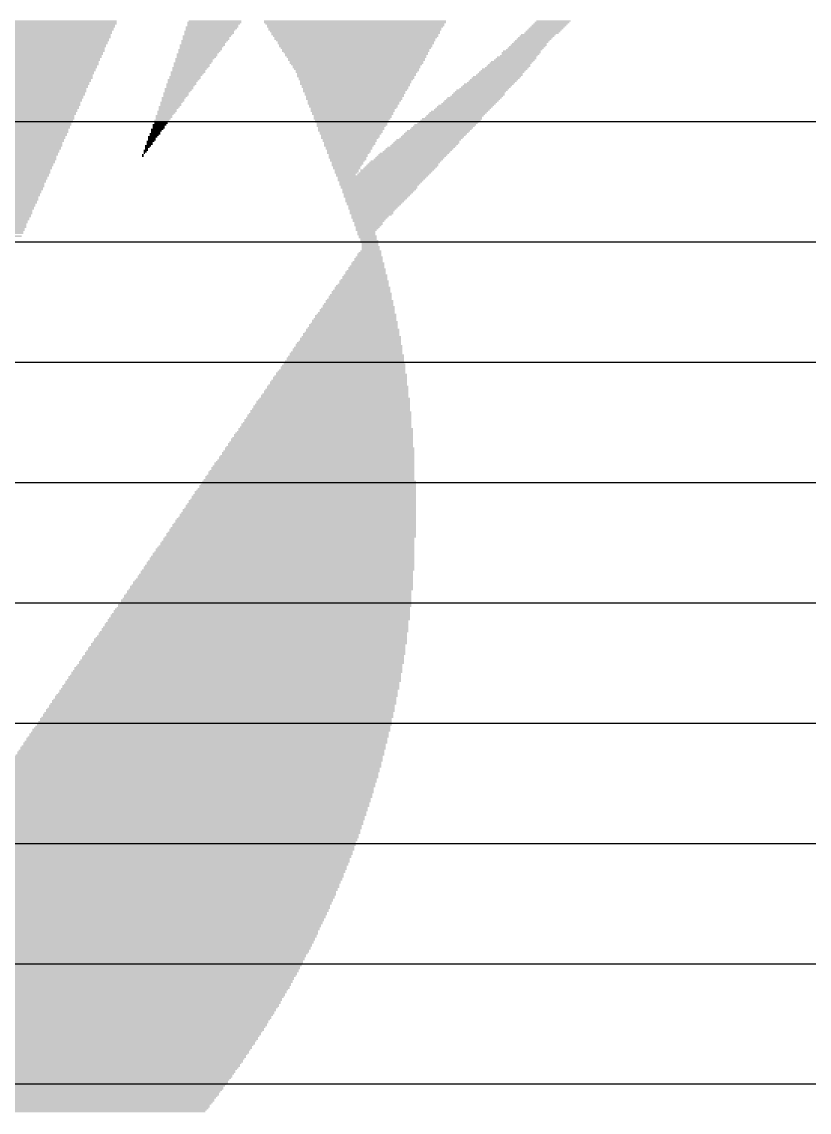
# Model space of a CAD drawing. Extents: x -0.28 to 5.55, y -0.74 to 2.72.
# Drawn here: x 3.5773 to 3.682, y 1.7723 to 1.9173 of the extents above; entities that cross this region are included whole.
import ezdxf

# ---------------------------------------------------------------- set-up
doc = ezdxf.new("R2010")
doc.units = 0
for name, color, linetype in [('1', 22, 'CONTINUOUS'), ('16', 175, 'CONTINUOUS'), ('21', 253, 'CONTINUOUS')]:
    doc.layers.add(name, color=color, linetype=linetype)

# ---------------------------------------------------------------- blocks, each defined once
blk = doc.blocks.new('RECT')
blk.add_solid([(-0.5, -0.5), (0.5, -0.5), (-0.5, 0.5), (0.5, 0.5)])

msp = doc.modelspace()

# ---------------------------------------------------------------- linework, layer by layer
at = {"layer": '1'}
for p, q in [((3.329368, 1.904), (3.828, 1.904)), ((3.286784, 1.888), (3.828, 1.888)), ((2.153269, 1.872), (3.828, 1.872)), ((3.059269, 1.856), (3.828, 1.856)), ((3.075269, 1.84), (3.828, 1.84)), ((3.091269, 1.824), (3.828, 1.824)), ((3.107269, 1.808), (3.828, 1.808)), ((3.123269, 1.792), (3.828, 1.792)), ((3.139269, 1.776), (3.828, 1.776))]:
    msp.add_line(p, q, dxfattribs=at)
at = {"layer": '16'}
for p, q in [((3.329368, 1.904), (3.742231, 1.904)), ((3.286784, 1.888), (3.727243, 1.888)), ((0.62, 1.872), (3.724, 1.872)), ((0.62, 1.856), (3.724, 1.856)), ((0.62, 1.84), (3.723736, 1.84)), ((0.62, 1.824), (3.72923, 1.824)), ((0.62, 1.808), (3.7487, 1.808)), ((0.62, 1.792), (4.879213, 1.792)), ((0.62, 1.776), (4.879213, 1.776))]:
    msp.add_line(p, q, dxfattribs=at)

# ---------------------------------------------------------------- block references
at = {"layer": '21', "yscale": 0.0002}
for p, xscale in [((3.4889, 1.91715), 0.202), ((3.4889, 1.91695), 0.202), ((3.489, 1.91735), 0.2018), ((3.6029, 1.91715), 0.0072), ((3.6028, 1.91695), 0.007), ((3.603, 1.91735), 0.007), ((3.6216, 1.91735), 0.0242), ((3.6216, 1.91715), 0.0242), ((3.6216, 1.91695), 0.0238), ((3.6476, 1.91695), 0.0046), ((3.6478, 1.91715), 0.0046), ((3.648, 1.91735), 0.0046), ((3.488, 1.91535), 0.2022), ((3.4882, 1.91575), 0.2022), ((3.4881, 1.91555), 0.202), ((3.4884, 1.91615), 0.2022), ((3.4883, 1.91595), 0.202), ((3.4885, 1.91635), 0.202), ((3.4887, 1.91675), 0.202), ((3.4887, 1.91655), 0.202), ((3.6019, 1.91535), 0.0064), ((3.6022, 1.91595), 0.0066), ((3.6022, 1.91575), 0.0066), ((3.6021, 1.91555), 0.0064), ((3.6026, 1.91655), 0.007), ((3.6025, 1.91635), 0.0068), ((3.6024, 1.91615), 0.0066), ((3.6027, 1.91675), 0.0068), ((3.6217, 1.91675), 0.0236), ((3.6216, 1.91655), 0.0234), ((3.6216, 1.91635), 0.023), ((3.6216, 1.91615), 0.023), ((3.6216, 1.91595), 0.0226), ((3.6217, 1.91575), 0.0224), ((3.6216, 1.91555), 0.0222), ((3.6217, 1.91535), 0.022), ((3.6458, 1.91535), 0.0046), ((3.646, 1.91555), 0.0046), ((3.6464, 1.91575), 0.0046), ((3.6466, 1.91595), 0.0046), ((3.6468, 1.91615), 0.0046), ((3.647, 1.91635), 0.0046), ((3.6472, 1.91655), 0.0046), ((3.6474, 1.91675), 0.0046), ((3.4873, 1.91395), 0.2024), ((3.4875, 1.91435), 0.2024), ((3.4874, 1.91415), 0.2022), ((3.4876, 1.91455), 0.2022), ((3.4878, 1.91495), 0.2022), ((3.4878, 1.91475), 0.2022), ((3.488, 1.91515), 0.2022), ((3.6013, 1.91415), 0.006), ((3.6012, 1.91395), 0.0058), ((3.6016, 1.91475), 0.0062), ((3.6015, 1.91455), 0.006), ((3.6014, 1.91435), 0.0058), ((3.6018, 1.91515), 0.0062), ((3.6018, 1.91495), 0.0062), ((3.6217, 1.91515), 0.0216), ((3.6216, 1.91495), 0.0214), ((3.6217, 1.91475), 0.0212), ((3.6217, 1.91455), 0.0208), ((3.6217, 1.91435), 0.0208), ((3.6217, 1.91415), 0.0204), ((3.6217, 1.91395), 0.0204), ((3.6445, 1.91395), 0.0048), ((3.6447, 1.91415), 0.0048), ((3.6448, 1.91435), 0.0046), ((3.645, 1.91455), 0.0046), ((3.6452, 1.91475), 0.0046), ((3.6454, 1.91495), 0.0046), ((3.6456, 1.91515), 0.0046), ((3.4867, 1.91275), 0.2024), ((3.4867, 1.91255), 0.2024), ((3.4869, 1.91315), 0.2024), ((3.4869, 1.91295), 0.2024), ((3.4871, 1.91355), 0.2024), ((3.4871, 1.91335), 0.2024), ((3.4872, 1.91375), 0.2022), ((3.6006, 1.91295), 0.0054), ((3.6006, 1.91275), 0.0054), ((3.6005, 1.91255), 0.0052), ((3.601, 1.91355), 0.0058), ((3.6009, 1.91335), 0.0056), ((3.6008, 1.91315), 0.0054), ((3.6011, 1.91375), 0.0056), ((3.6217, 1.91375), 0.02), ((3.6217, 1.91355), 0.0196), ((3.6217, 1.91335), 0.0196), ((3.6217, 1.91315), 0.0192), ((3.6218, 1.91295), 0.019), ((3.6217, 1.91275), 0.0188), ((3.6218, 1.91255), 0.0186), ((3.6431, 1.91255), 0.0052), ((3.6434, 1.91275), 0.005), ((3.6437, 1.91315), 0.0052), ((3.6436, 1.91295), 0.005), ((3.6438, 1.91335), 0.005), ((3.6441, 1.91355), 0.0048), ((3.6443, 1.91375), 0.0048), ((3.486, 1.91135), 0.2026), ((3.486, 1.91115), 0.2026), ((3.4862, 1.91155), 0.2026), ((3.4863, 1.91195), 0.2024), ((3.4863, 1.91175), 0.2024), ((3.4865, 1.91235), 0.2024), ((3.4865, 1.91215), 0.2024), ((3.5997, 1.91115), 0.0048), ((3.6, 1.91175), 0.005), ((3.5999, 1.91155), 0.0048), ((3.5999, 1.91135), 0.0048), ((3.6003, 1.91235), 0.0052), ((3.6002, 1.91215), 0.005), ((3.6002, 1.91195), 0.005), ((3.6218, 1.91235), 0.0182), ((3.6218, 1.91215), 0.0182), ((3.6218, 1.91195), 0.0178), ((3.6218, 1.91175), 0.0178), ((3.6218, 1.91155), 0.0174), ((3.6218, 1.91135), 0.017), ((3.6218, 1.91115), 0.017), ((3.6418, 1.91115), 0.0058), ((3.642, 1.91135), 0.0058), ((3.6421, 1.91155), 0.0056), ((3.6423, 1.91175), 0.0056), ((3.6425, 1.91195), 0.0056), ((3.6428, 1.91215), 0.0054), ((3.643, 1.91235), 0.0054), ((3.4853, 1.90975), 0.2028), ((3.4852, 1.90955), 0.2026), ((3.4854, 1.91015), 0.2026), ((3.4854, 1.90995), 0.2026), ((3.4856, 1.91055), 0.2026), ((3.4856, 1.91035), 0.2026), ((3.4858, 1.91095), 0.2026), ((3.4858, 1.91075), 0.2026), ((3.5988, 1.90955), 0.0042), ((3.599, 1.90995), 0.0042), ((3.599, 1.90975), 0.0042), ((3.5994, 1.91055), 0.0046), ((3.5993, 1.91035), 0.0044), ((3.5992, 1.91015), 0.0042), ((3.5996, 1.91095), 0.0046), ((3.5995, 1.91075), 0.0044), ((3.6218, 1.91095), 0.0166), ((3.6219, 1.91075), 0.0164), ((3.6218, 1.91055), 0.0162), ((3.6218, 1.91035), 0.0158), ((3.6218, 1.91015), 0.0158), ((3.6217, 1.90995), 0.0156), ((3.6218, 1.90975), 0.0154), ((3.6217, 1.90955), 0.0152), ((3.6401, 1.90955), 0.0064), ((3.6403, 1.90975), 0.0064), ((3.6405, 1.90995), 0.0064), ((3.6408, 1.91015), 0.0062), ((3.6409, 1.91035), 0.006), ((3.6411, 1.91055), 0.006), ((3.6413, 1.91075), 0.006), ((3.6415, 1.91095), 0.006), ((3.4846, 1.90835), 0.2026), ((3.4846, 1.90815), 0.2026), ((3.4849, 1.90895), 0.2028), ((3.4848, 1.90875), 0.2026), ((3.4848, 1.90855), 0.2026), ((3.4851, 1.90935), 0.2028), ((3.485, 1.90915), 0.2026), ((3.5982, 1.90835), 0.0038), ((3.5981, 1.90815), 0.0036), ((3.5985, 1.90895), 0.004), ((3.5984, 1.90875), 0.0038), ((3.5983, 1.90855), 0.0036), ((3.5987, 1.90935), 0.004), ((3.5986, 1.90915), 0.0038), ((3.6217, 1.90935), 0.0148), ((3.6217, 1.90915), 0.0148), ((3.6216, 1.90895), 0.0146), ((3.6217, 1.90875), 0.0144), ((3.6216, 1.90855), 0.0142), ((3.6217, 1.90835), 0.014), ((3.6216, 1.90815), 0.0138), ((3.6385, 1.90815), 0.0068), ((3.6388, 1.90835), 0.0066), ((3.639, 1.90855), 0.0066), ((3.6392, 1.90875), 0.0066), ((3.6394, 1.90895), 0.0066), ((3.6397, 1.90915), 0.0064), ((3.6399, 1.90935), 0.0064), ((3.4839, 1.90675), 0.2028), ((3.4841, 1.90715), 0.2028), ((3.484, 1.90695), 0.2026), ((3.4843, 1.90755), 0.2028), ((3.4842, 1.90735), 0.2026), ((3.4845, 1.90795), 0.2028), ((3.4844, 1.90775), 0.2026), ((3.5975, 1.90715), 0.0032), ((3.5974, 1.90695), 0.003), ((3.5974, 1.90675), 0.003), ((3.5978, 1.90775), 0.0034), ((3.5978, 1.90755), 0.0034), ((3.5977, 1.90735), 0.0032), ((3.598, 1.90795), 0.0034), ((3.6215, 1.90795), 0.0136), ((3.6216, 1.90775), 0.0134), ((3.6215, 1.90755), 0.0132), ((3.6216, 1.90735), 0.013), ((3.6215, 1.90715), 0.0128), ((3.6215, 1.90695), 0.0128), ((3.6215, 1.90675), 0.0124), ((3.6371, 1.90675), 0.0072), ((3.6373, 1.90695), 0.0072), ((3.6375, 1.90715), 0.0072), ((3.6378, 1.90735), 0.007), ((3.638, 1.90755), 0.007), ((3.6381, 1.90775), 0.0068), ((3.6383, 1.90795), 0.0068), ((3.4833, 1.90555), 0.2028), ((3.4833, 1.90535), 0.2028), ((3.4835, 1.90595), 0.2028), ((3.4835, 1.90575), 0.2028), ((3.4837, 1.90635), 0.2028), ((3.4837, 1.90615), 0.2028), ((3.4838, 1.90655), 0.2026), ((3.5966, 1.90535), 0.0026), ((3.5969, 1.90595), 0.0028), ((3.5968, 1.90575), 0.0026), ((3.5967, 1.90555), 0.0024), ((3.5972, 1.90655), 0.003), ((3.5971, 1.90635), 0.0028), ((3.5971, 1.90615), 0.0028), ((3.6214, 1.90655), 0.0122), ((3.6214, 1.90635), 0.0122), ((3.6214, 1.90615), 0.0118), ((3.6214, 1.90595), 0.0118), ((3.6214, 1.90575), 0.0114), ((3.6213, 1.90555), 0.0112), ((3.6213, 1.90535), 0.0112), ((3.6355, 1.90535), 0.0076), ((3.6358, 1.90555), 0.0074), ((3.636, 1.90575), 0.0074), ((3.6362, 1.90595), 0.0074), ((3.6364, 1.90615), 0.0074), ((3.6367, 1.90635), 0.0072), ((3.6369, 1.90655), 0.0072), ((3.4825, 1.90375), 0.2028), ((3.4827, 1.90415), 0.2028), ((3.4827, 1.90395), 0.2028), ((3.4829, 1.90455), 0.2028), ((3.4829, 1.90435), 0.2028), ((3.4831, 1.90495), 0.2028), ((3.483, 1.90475), 0.2026), ((3.4832, 1.90515), 0.2026), ((3.5959, 1.90415), 0.002), ((3.5958, 1.90395), 0.0018), ((3.5958, 1.90375), 0.0018), ((3.5962, 1.90475), 0.0022), ((3.5962, 1.90455), 0.0022), ((3.5961, 1.90435), 0.002), ((3.5965, 1.90515), 0.0024), ((3.5964, 1.90495), 0.0022), ((3.6213, 1.90515), 0.0108), ((3.6213, 1.90495), 0.0108), ((3.6213, 1.90475), 0.0104), ((3.6213, 1.90455), 0.0104), ((3.6212, 1.90435), 0.0102), ((3.6212, 1.90415), 0.0098), ((3.6212, 1.90395), 0.0098), ((3.6212, 1.90375), 0.0094), ((3.6339, 1.90375), 0.008), ((3.6341, 1.90395), 0.008), ((3.6343, 1.90415), 0.008), ((3.6345, 1.90435), 0.008), ((3.6347, 1.90455), 0.0076), ((3.6349, 1.90475), 0.0076), ((3.6351, 1.90495), 0.0076), ((3.6353, 1.90515), 0.0076), ((3.4821, 1.90275), 0.2028), ((3.4821, 1.90255), 0.2028), ((3.482, 1.90235), 0.2026), ((3.4823, 1.90315), 0.2028), ((3.4822, 1.90295), 0.2026), ((3.4825, 1.90355), 0.2028), ((3.4824, 1.90335), 0.2026), ((3.595, 1.90235), 0.0014), ((3.5953, 1.90295), 0.0016), ((3.5952, 1.90275), 0.0014), ((3.5951, 1.90255), 0.0012), ((3.5956, 1.90355), 0.0018), ((3.5955, 1.90335), 0.0016), ((3.5955, 1.90315), 0.0016), ((3.6212, 1.90355), 0.0094), ((3.6211, 1.90335), 0.0092), ((3.6211, 1.90315), 0.0088), ((3.6211, 1.90295), 0.0088), ((3.621, 1.90275), 0.0086), ((3.6211, 1.90255), 0.0084), ((3.621, 1.90235), 0.0082), ((3.6323, 1.90235), 0.0084), ((3.6325, 1.90255), 0.0084), ((3.6327, 1.90275), 0.0084), ((3.633, 1.90295), 0.0082), ((3.6332, 1.90315), 0.0082), ((3.6334, 1.90335), 0.0082), ((3.6336, 1.90355), 0.0082), ((3.4815, 1.90135), 0.2028), ((3.4814, 1.90115), 0.2026), ((3.4814, 1.90095), 0.2026), ((3.4817, 1.90175), 0.2028), ((3.4816, 1.90155), 0.2026), ((3.4819, 1.90215), 0.2028), ((3.4818, 1.90195), 0.2026), ((3.5944, 1.90135), 0.001), ((3.5943, 1.90115), 0.0008), ((3.5943, 1.90095), 0.0008), ((3.5947, 1.90195), 0.0012), ((3.5946, 1.90175), 0.001), ((3.5946, 1.90155), 0.001), ((3.5949, 1.90215), 0.0012), ((3.621, 1.90215), 0.0078), ((3.621, 1.90195), 0.0078), ((3.6209, 1.90175), 0.0076), ((3.6209, 1.90155), 0.0072), ((3.6209, 1.90135), 0.0072), ((3.6209, 1.90115), 0.0068), ((3.6209, 1.90095), 0.0068), ((3.6309, 1.90095), 0.0088), ((3.6311, 1.90115), 0.0088), ((3.6312, 1.90135), 0.0086), ((3.6314, 1.90155), 0.0086), ((3.6317, 1.90175), 0.0084), ((3.6319, 1.90195), 0.0084), ((3.6321, 1.90215), 0.0084), ((3.4808, 1.89975), 0.2026), ((3.4808, 1.89955), 0.2026), ((3.4811, 1.90035), 0.2028), ((3.481, 1.90015), 0.2026), ((3.481, 1.89995), 0.2026), ((3.4813, 1.90075), 0.2028), ((3.4812, 1.90055), 0.2026), ((3.5934, 1.89955), 0.0002), ((3.5938, 1.90015), 0.0006), ((3.5937, 1.89995), 0.0004), ((3.5936, 1.89975), 0.0002), ((3.5941, 1.90075), 0.0008), ((3.594, 1.90055), 0.0006), ((3.5939, 1.90035), 0.0004), ((3.6208, 1.90075), 0.0066), ((3.6208, 1.90055), 0.0062), ((3.6208, 1.90035), 0.0062), ((3.6208, 1.90015), 0.0058), ((3.6208, 1.89995), 0.0058), ((3.6207, 1.89975), 0.0056), ((3.6207, 1.89955), 0.0052), ((3.6293, 1.89955), 0.0092), ((3.6295, 1.89975), 0.0092), ((3.6298, 1.89995), 0.009), ((3.63, 1.90015), 0.009), ((3.6302, 1.90035), 0.009), ((3.6304, 1.90055), 0.009), ((3.6307, 1.90075), 0.0088), ((3.4802, 1.89835), 0.2026), ((3.4802, 1.89815), 0.2026), ((3.4801, 1.89795), 0.2024), ((3.4804, 1.89875), 0.2026), ((3.4804, 1.89855), 0.2026), ((3.4806, 1.89935), 0.2026), ((3.4806, 1.89915), 0.2026), ((3.4806, 1.89895), 0.2026), ((3.5934, 1.89935), 0.0002), ((3.6207, 1.89935), 0.0052), ((3.6206, 1.89915), 0.005), ((3.6207, 1.89895), 0.0048), ((3.6206, 1.89875), 0.0046), ((3.6206, 1.89855), 0.0042), ((3.6206, 1.89835), 0.0042), ((3.6205, 1.89815), 0.004), ((3.6205, 1.89795), 0.0036), ((3.6277, 1.89795), 0.0096), ((3.6279, 1.89815), 0.0096), ((3.628, 1.89835), 0.0094), ((3.6282, 1.89855), 0.0094), ((3.6284, 1.89875), 0.0094), ((3.6287, 1.89895), 0.0092), ((3.6289, 1.89915), 0.0092), ((3.6291, 1.89935), 0.0092), ((3.4795, 1.89655), 0.2024), ((3.4798, 1.89715), 0.2026), ((3.4797, 1.89695), 0.2024), ((3.4797, 1.89675), 0.2024), ((3.48, 1.89775), 0.2026), ((3.4799, 1.89755), 0.2024), ((3.4799, 1.89735), 0.2024), ((3.6205, 1.89775), 0.0036), ((3.6205, 1.89755), 0.0032), ((3.6205, 1.89735), 0.0032), ((3.6204, 1.89715), 0.003), ((3.6204, 1.89695), 0.0026), ((3.6252, 1.89675), 0.0122), ((3.6252, 1.89655), 0.0118), ((3.6267, 1.89695), 0.0096), ((3.6269, 1.89715), 0.0096), ((3.6272, 1.89755), 0.0098), ((3.6271, 1.89735), 0.0096), ((3.6275, 1.89775), 0.0096), ((3.4791, 1.89555), 0.2024), ((3.4791, 1.89535), 0.2024), ((3.479, 1.89515), 0.2022), ((3.4793, 1.89615), 0.2024), ((3.4793, 1.89595), 0.2024), ((3.4792, 1.89575), 0.2022), ((3.4795, 1.89635), 0.2024), ((3.6251, 1.89635), 0.0116), ((3.625, 1.89615), 0.0114), ((3.625, 1.89595), 0.011), ((3.6249, 1.89575), 0.0108), ((3.6248, 1.89555), 0.0106), ((3.6248, 1.89535), 0.0102), ((3.6248, 1.89515), 0.0102), ((3.4784, 1.89375), 0.2022), ((3.4786, 1.89435), 0.2022), ((3.4786, 1.89415), 0.2022), ((3.4785, 1.89395), 0.202), ((3.4789, 1.89495), 0.2024), ((3.4788, 1.89475), 0.2022), ((3.4788, 1.89455), 0.2022), ((3.6248, 1.89495), 0.0098), ((3.6247, 1.89475), 0.0096), ((3.6246, 1.89455), 0.0094), ((3.6246, 1.89435), 0.009), ((3.6245, 1.89415), 0.0088), ((3.6244, 1.89395), 0.0086), ((3.6244, 1.89375), 0.0082), ((3.4779, 1.89255), 0.202), ((3.4779, 1.89235), 0.202), ((3.4782, 1.89315), 0.2022), ((3.4781, 1.89295), 0.202), ((3.4781, 1.89275), 0.202), ((3.4784, 1.89355), 0.2022), ((3.4783, 1.89335), 0.202), ((3.6243, 1.89355), 0.008), ((3.6242, 1.89335), 0.0078), ((3.6242, 1.89315), 0.0074), ((3.6241, 1.89295), 0.0072), ((3.6241, 1.89275), 0.0068), ((3.624, 1.89255), 0.0066), ((3.6239, 1.89235), 0.0064), ((3.4772, 1.89075), 0.2018), ((3.4775, 1.89135), 0.202), ((3.4774, 1.89115), 0.2018), ((3.4774, 1.89095), 0.2018), ((3.4777, 1.89195), 0.202), ((3.4777, 1.89175), 0.202), ((3.4776, 1.89155), 0.2018), ((3.4778, 1.89215), 0.2018), ((3.6239, 1.89215), 0.006), ((3.6238, 1.89195), 0.0058), ((3.6238, 1.89175), 0.0058), ((3.6238, 1.89155), 0.0054), ((3.6236, 1.89135), 0.005), ((3.6235, 1.89115), 0.0048), ((3.6235, 1.89095), 0.0044), ((3.6234, 1.89075), 0.0042), ((3.4767, 1.88935), 0.2016), ((3.477, 1.89015), 0.2018), ((3.477, 1.88995), 0.2018), ((3.4769, 1.88975), 0.2016), ((3.4769, 1.88955), 0.2016), ((3.4772, 1.89055), 0.2018), ((3.4771, 1.89035), 0.2016), ((3.6234, 1.89055), 0.0038), ((3.6234, 1.89035), 0.0038), ((3.6233, 1.89015), 0.0036), ((3.6233, 1.88995), 0.0032), ((3.6232, 1.88975), 0.003), ((3.6231, 1.88955), 0.0028), ((3.6231, 1.88935), 0.0024), ((3.4765, 1.88875), 0.2016), ((3.4767, 1.88915), 0.2016), ((3.6231, 1.88915), 0.0024), ((3.6231, 1.88895), 0.0024), ((3.6233, 1.88875), 0.0024), ((3.6233, 1.88855), 0.0024), ((3.6234, 1.88835), 0.0022), ((3.6235, 1.88815), 0.0024), ((3.6235, 1.88795), 0.0024), ((3.6236, 1.88655), 0.003), ((3.6237, 1.88675), 0.0028), ((3.6236, 1.88775), 0.0022), ((3.6236, 1.88755), 0.0022), ((3.6237, 1.88735), 0.0024), ((3.6237, 1.88715), 0.0024), ((3.6237, 1.88695), 0.0024), ((3.6233, 1.88515), 0.0044), ((3.6233, 1.88495), 0.0044), ((3.6233, 1.88535), 0.004), ((3.6234, 1.88575), 0.0038), ((3.6234, 1.88555), 0.0038), ((3.6235, 1.88595), 0.0036), ((3.6235, 1.88635), 0.0032), ((3.6235, 1.88615), 0.0032), ((3.623, 1.88355), 0.0058), ((3.623, 1.88395), 0.0054), ((3.623, 1.88375), 0.0054), ((3.6231, 1.88415), 0.0052), ((3.6231, 1.88455), 0.0048), ((3.6232, 1.88435), 0.005), ((3.6232, 1.88475), 0.0046), ((3.6226, 1.88215), 0.007), ((3.6227, 1.88235), 0.0068), ((3.6228, 1.88275), 0.0066), ((3.6228, 1.88255), 0.0066), ((3.6228, 1.88295), 0.0062), ((3.6229, 1.88335), 0.006), ((3.6229, 1.88315), 0.006), ((3.6223, 1.88075), 0.0084), ((3.6224, 1.88095), 0.0082), ((3.6224, 1.88135), 0.0078), ((3.6225, 1.88115), 0.008), ((3.6225, 1.88155), 0.0076), ((3.6226, 1.88195), 0.0074), ((3.6226, 1.88175), 0.0074), ((3.622, 1.87915), 0.0098), ((3.622, 1.87955), 0.0094), ((3.6221, 1.87935), 0.0096), ((3.6221, 1.87975), 0.0092), ((3.6222, 1.88015), 0.009), ((3.6222, 1.87995), 0.009), ((3.6222, 1.88035), 0.0086), ((3.6223, 1.88055), 0.0084), ((3.6216, 1.87775), 0.011), ((3.6217, 1.87815), 0.0108), ((3.6217, 1.87795), 0.0108), ((3.6218, 1.87835), 0.0106), ((3.6218, 1.87855), 0.0102), ((3.6219, 1.87895), 0.01), ((3.6219, 1.87875), 0.01), ((3.6213, 1.87635), 0.0124), ((3.6213, 1.87655), 0.012), ((3.6214, 1.87695), 0.0118), ((3.6214, 1.87675), 0.0118), ((3.6215, 1.87715), 0.0116), ((3.6215, 1.87755), 0.0112), ((3.6216, 1.87735), 0.0114), ((3.621, 1.87515), 0.0134), ((3.621, 1.87495), 0.0134), ((3.6211, 1.87535), 0.0132), ((3.6211, 1.87575), 0.0128), ((3.6211, 1.87555), 0.0128), ((3.6212, 1.87595), 0.0126), ((3.6213, 1.87615), 0.0124), ((3.6205, 1.87335), 0.0148), ((3.6206, 1.87375), 0.0146), ((3.6206, 1.87355), 0.0146), ((3.6207, 1.87395), 0.0144), ((3.6207, 1.87435), 0.014), ((3.6208, 1.87415), 0.0142), ((3.6208, 1.87455), 0.0138), ((3.6209, 1.87475), 0.0136), ((3.6201, 1.87195), 0.016), ((3.6202, 1.87215), 0.0158), ((3.6203, 1.87255), 0.0156), ((3.6203, 1.87235), 0.0156), ((3.6204, 1.87275), 0.0154), ((3.6204, 1.87315), 0.015), ((3.6205, 1.87295), 0.0152), ((3.6197, 1.87055), 0.0172), ((3.6198, 1.87075), 0.017), ((3.6199, 1.87095), 0.0168), ((3.62, 1.87135), 0.0166), ((3.62, 1.87115), 0.0166), ((3.6201, 1.87155), 0.0164), ((3.6202, 1.87175), 0.0162), ((3.6194, 1.86935), 0.0182), ((3.6194, 1.86915), 0.0182), ((3.6195, 1.86955), 0.018), ((3.6196, 1.86995), 0.0178), ((3.6196, 1.86975), 0.0178), ((3.6197, 1.87015), 0.0176), ((3.6198, 1.87035), 0.0174), ((3.6189, 1.86755), 0.0196), ((3.619, 1.86775), 0.0194), ((3.6191, 1.86815), 0.0192), ((3.6191, 1.86795), 0.0192), ((3.6192, 1.86835), 0.019), ((3.6193, 1.86875), 0.0188), ((3.6193, 1.86855), 0.0188), ((3.6193, 1.86895), 0.0184), ((3.6185, 1.86615), 0.0208), ((3.6186, 1.86635), 0.0206), ((3.6187, 1.86675), 0.0204), ((3.6187, 1.86655), 0.0204), ((3.6188, 1.86695), 0.0202), ((3.6189, 1.86715), 0.02), ((3.6189, 1.86735), 0.0196), ((3.6182, 1.86495), 0.0218), ((3.6182, 1.86475), 0.0218), ((3.6183, 1.86515), 0.0216), ((3.6183, 1.86555), 0.0212), ((3.6184, 1.86535), 0.0214), ((3.6184, 1.86575), 0.021), ((3.6185, 1.86595), 0.0208), ((3.6177, 1.86315), 0.0232), ((3.6177, 1.86335), 0.0228), ((3.6178, 1.86375), 0.0226), ((3.6178, 1.86355), 0.0226), ((3.6179, 1.86395), 0.0224), ((3.618, 1.86435), 0.0222), ((3.618, 1.86415), 0.0222), ((3.6181, 1.86455), 0.022), ((3.6172, 1.86175), 0.0242), ((3.6173, 1.86195), 0.024), ((3.6174, 1.86235), 0.0238), ((3.6174, 1.86215), 0.0238), ((3.6175, 1.86255), 0.0236), ((3.6176, 1.86275), 0.0234), ((3.6177, 1.86295), 0.0232), ((3.6169, 1.86055), 0.0252), ((3.6169, 1.86035), 0.0252), ((3.6169, 1.86075), 0.0248), ((3.617, 1.86115), 0.0246), ((3.617, 1.86095), 0.0246), ((3.6171, 1.86135), 0.0244), ((3.6172, 1.86155), 0.0242), ((3.6164, 1.85895), 0.0262), ((3.6165, 1.85935), 0.026), ((3.6165, 1.85915), 0.026), ((3.6166, 1.85955), 0.0258), ((3.6167, 1.85995), 0.0256), ((3.6167, 1.85975), 0.0256), ((3.6168, 1.86015), 0.0254), ((3.6158, 1.85735), 0.0274), ((3.6159, 1.85755), 0.0272), ((3.616, 1.85795), 0.027), ((3.616, 1.85775), 0.027), ((3.6161, 1.85815), 0.0268), ((3.6162, 1.85855), 0.0266), ((3.6162, 1.85835), 0.0266), ((3.6163, 1.85875), 0.0264), ((3.6155, 1.85615), 0.0284), ((3.6155, 1.85595), 0.0284), ((3.6155, 1.85635), 0.028), ((3.6156, 1.85675), 0.0278), ((3.6156, 1.85655), 0.0278), ((3.6157, 1.85695), 0.0276), ((3.6158, 1.85715), 0.0274), ((3.615, 1.85475), 0.0294), ((3.615, 1.85455), 0.0294), ((3.6151, 1.85495), 0.0292), ((3.6152, 1.85515), 0.029), ((3.6153, 1.85555), 0.0288), ((3.6153, 1.85535), 0.0288), ((3.6154, 1.85575), 0.0286), ((3.6145, 1.85315), 0.0304), ((3.6146, 1.85355), 0.0302), ((3.6146, 1.85335), 0.0302), ((3.6147, 1.85375), 0.03), ((3.6148, 1.85415), 0.0298), ((3.6148, 1.85395), 0.0298), ((3.6149, 1.85435), 0.0296), ((3.614, 1.85175), 0.0314), ((3.614, 1.85155), 0.0314), ((3.6141, 1.85195), 0.0312), ((3.6142, 1.85235), 0.031), ((3.6142, 1.85215), 0.031), ((3.6143, 1.85255), 0.0308), ((3.6144, 1.85295), 0.0306), ((3.6144, 1.85275), 0.0306), ((3.6135, 1.85035), 0.0324), ((3.6135, 1.85015), 0.0324), ((3.6136, 1.85055), 0.0322), ((3.6137, 1.85095), 0.032), ((3.6137, 1.85075), 0.032), ((3.6138, 1.85115), 0.0318), ((3.6139, 1.85135), 0.0316), ((3.613, 1.84875), 0.0334), ((3.6131, 1.84915), 0.0332), ((3.6131, 1.84895), 0.0332), ((3.6132, 1.84935), 0.033), ((3.6133, 1.84975), 0.0328), ((3.6133, 1.84955), 0.0328), ((3.6134, 1.84995), 0.0326), ((3.6124, 1.84735), 0.0342), ((3.6125, 1.84755), 0.034), ((3.6126, 1.84795), 0.0338), ((3.6126, 1.84775), 0.0338), ((3.6127, 1.84815), 0.0336), ((3.6128, 1.84855), 0.0334), ((3.6128, 1.84835), 0.0334), ((3.6119, 1.84595), 0.0352), ((3.6119, 1.84575), 0.0352), ((3.612, 1.84615), 0.035), ((3.6121, 1.84655), 0.0348), ((3.6121, 1.84635), 0.0348), ((3.6122, 1.84675), 0.0346), ((3.6123, 1.84715), 0.0344), ((3.6123, 1.84695), 0.0344), ((3.6114, 1.84435), 0.0362), ((3.6115, 1.84475), 0.036), ((3.6115, 1.84455), 0.036), ((3.6116, 1.84495), 0.0358), ((3.6117, 1.84535), 0.0356), ((3.6117, 1.84515), 0.0356), ((3.6118, 1.84555), 0.0354), ((3.6108, 1.84295), 0.037), ((3.6109, 1.84315), 0.0368), ((3.611, 1.84355), 0.0366), ((3.611, 1.84335), 0.0366), ((3.6111, 1.84375), 0.0364), ((3.6112, 1.84415), 0.0362), ((3.6112, 1.84395), 0.0362), ((3.6102, 1.84155), 0.0378), ((3.6104, 1.84175), 0.0378), ((3.6105, 1.84215), 0.0376), ((3.6105, 1.84195), 0.0376), ((3.6106, 1.84235), 0.0374), ((3.6107, 1.84275), 0.0372), ((3.6107, 1.84255), 0.0372), ((3.6098, 1.84035), 0.0386), ((3.6098, 1.84015), 0.0386), ((3.6099, 1.84055), 0.0384), ((3.61, 1.84095), 0.0382), ((3.61, 1.84075), 0.0382), ((3.6101, 1.84115), 0.038), ((3.6102, 1.84135), 0.0378), ((3.6091, 1.83855), 0.0396), ((3.6092, 1.83895), 0.0394), ((3.6092, 1.83875), 0.0394), ((3.6093, 1.83915), 0.0392), ((3.6094, 1.83935), 0.039), ((3.6096, 1.83975), 0.039), ((3.6096, 1.83955), 0.039), ((3.6097, 1.83995), 0.0388), ((3.6085, 1.83715), 0.0404), ((3.6086, 1.83735), 0.0402), ((3.6088, 1.83775), 0.0402), ((3.6087, 1.83755), 0.04), ((3.6089, 1.83795), 0.04), ((3.609, 1.83835), 0.0398), ((3.609, 1.83815), 0.0398), ((3.608, 1.83595), 0.041), ((3.608, 1.83575), 0.041), ((3.6082, 1.83615), 0.041), ((3.6083, 1.83655), 0.0408), ((3.6083, 1.83635), 0.0408), ((3.6084, 1.83675), 0.0406), ((3.6085, 1.83695), 0.0404), ((3.6075, 1.83455), 0.042), ((3.6074, 1.83435), 0.0418), ((3.6076, 1.83475), 0.0418), ((3.6077, 1.83515), 0.0416), ((3.6077, 1.83495), 0.0416), ((3.6078, 1.83535), 0.0414), ((3.6079, 1.83555), 0.0412), ((3.6067, 1.83275), 0.0428), ((3.6068, 1.83295), 0.0426), ((3.607, 1.83335), 0.0426), ((3.607, 1.83315), 0.0426), ((3.6071, 1.83355), 0.0424), ((3.6072, 1.83395), 0.0422), ((3.6072, 1.83375), 0.0422), ((3.6073, 1.83415), 0.042), ((3.6061, 1.83135), 0.0436), ((3.6062, 1.83155), 0.0434), ((3.6063, 1.83175), 0.0432), ((3.6065, 1.83215), 0.0432), ((3.6065, 1.83195), 0.0432), ((3.6066, 1.83235), 0.043), ((3.6067, 1.83255), 0.0428), ((3.6056, 1.83015), 0.0442), ((3.6056, 1.82995), 0.0442), ((3.6057, 1.83035), 0.044), ((3.6059, 1.83075), 0.044), ((3.6058, 1.83055), 0.0438), ((3.606, 1.83095), 0.0438), ((3.6061, 1.83115), 0.0436), ((3.605, 1.82855), 0.045), ((3.6051, 1.82895), 0.0448), ((3.6051, 1.82875), 0.0448), ((3.6052, 1.82915), 0.0446), ((3.6054, 1.82955), 0.0446), ((3.6053, 1.82935), 0.0444), ((3.6055, 1.82975), 0.0444), ((3.6042, 1.82695), 0.0458), ((3.6043, 1.82715), 0.0456), ((3.6045, 1.82755), 0.0456), ((3.6044, 1.82735), 0.0454), ((3.6046, 1.82775), 0.0454), ((3.6047, 1.82795), 0.0452), ((3.6048, 1.82835), 0.045), ((3.6048, 1.82815), 0.045), ((3.6037, 1.82575), 0.0464), ((3.6037, 1.82555), 0.0464), ((3.6038, 1.82595), 0.0462), ((3.6039, 1.82635), 0.046), ((3.6039, 1.82615), 0.046), ((3.6041, 1.82655), 0.046), ((3.6042, 1.82675), 0.0458), ((3.603, 1.82415), 0.047), ((3.6031, 1.82455), 0.0468), ((3.6031, 1.82435), 0.0468), ((3.6033, 1.82475), 0.0468), ((3.6034, 1.82515), 0.0466), ((3.6034, 1.82495), 0.0466), ((3.6035, 1.82535), 0.0464), ((3.6023, 1.82275), 0.0476), ((3.6025, 1.82315), 0.0476), ((3.6025, 1.82295), 0.0476), ((3.6026, 1.82335), 0.0474), ((3.6027, 1.82355), 0.0472), ((3.6029, 1.82395), 0.0472), ((3.6029, 1.82375), 0.0472), ((3.6017, 1.82135), 0.0484), ((3.6016, 1.82115), 0.0482), ((3.6018, 1.82155), 0.0482), ((3.6019, 1.82195), 0.048), ((3.6019, 1.82175), 0.048), ((3.6021, 1.82215), 0.048), ((3.6022, 1.82255), 0.0478), ((3.6022, 1.82235), 0.0478), ((3.601, 1.81975), 0.049), ((3.6011, 1.82015), 0.0488), ((3.6011, 1.81995), 0.0488), ((3.6012, 1.82035), 0.0486), ((3.6014, 1.82075), 0.0486), ((3.6014, 1.82055), 0.0486), ((3.6015, 1.82095), 0.0484), ((3.6003, 1.81835), 0.0496), ((3.6004, 1.81875), 0.0494), ((3.6004, 1.81855), 0.0494), ((3.6006, 1.81895), 0.0494), ((3.6007, 1.81935), 0.0492), ((3.6007, 1.81915), 0.0492), ((3.6008, 1.81955), 0.049), ((3.5996, 1.81695), 0.0502), ((3.5996, 1.81675), 0.0502), ((3.5997, 1.81715), 0.05), ((3.5999, 1.81755), 0.05), ((3.5998, 1.81735), 0.0498), ((3.6, 1.81775), 0.0498), ((3.6002, 1.81815), 0.0498), ((3.6001, 1.81795), 0.0496), ((3.5989, 1.81555), 0.0508), ((3.5988, 1.81535), 0.0506), ((3.599, 1.81575), 0.0506), ((3.5991, 1.81595), 0.0504), ((3.5993, 1.81635), 0.0504), ((3.5993, 1.81615), 0.0504), ((3.5994, 1.81655), 0.0502), ((3.5981, 1.81395), 0.0512), ((3.5983, 1.81435), 0.0512), ((3.5983, 1.81415), 0.0512), ((3.5984, 1.81455), 0.051), ((3.5986, 1.81495), 0.051), ((3.5986, 1.81475), 0.051), ((3.5987, 1.81515), 0.0508), ((3.5974, 1.81255), 0.0518), ((3.5975, 1.81275), 0.0516), ((3.5977, 1.81315), 0.0516), ((3.5977, 1.81295), 0.0516), ((3.5978, 1.81335), 0.0514), ((3.598, 1.81375), 0.0514), ((3.598, 1.81355), 0.0514), ((3.5967, 1.81115), 0.0524), ((3.5966, 1.81095), 0.0522), ((3.5968, 1.81135), 0.0522), ((3.597, 1.81175), 0.0522), ((3.5969, 1.81155), 0.052), ((3.5971, 1.81195), 0.052), ((3.5972, 1.81215), 0.0518), ((3.5974, 1.81235), 0.0518), ((3.5959, 1.80955), 0.0528), ((3.5961, 1.80995), 0.0528), ((3.596, 1.80975), 0.0526), ((3.5962, 1.81015), 0.0526), ((3.5964, 1.81055), 0.0526), ((3.5963, 1.81035), 0.0524), ((3.5965, 1.81075), 0.0524), ((3.5951, 1.80815), 0.0532), ((3.5953, 1.80835), 0.0532), ((3.5955, 1.80875), 0.0532), ((3.5954, 1.80855), 0.053), ((3.5956, 1.80895), 0.053), ((3.5958, 1.80935), 0.053), ((3.5957, 1.80915), 0.0528), ((3.5945, 1.80675), 0.0536), ((3.5947, 1.80715), 0.0536), ((3.5946, 1.80695), 0.0534), ((3.5948, 1.80735), 0.0534), ((3.595, 1.80775), 0.0534), ((3.5949, 1.80755), 0.0532), ((3.5951, 1.80795), 0.0532), ((3.5937, 1.80515), 0.054), ((3.5938, 1.80535), 0.0538), ((3.594, 1.80575), 0.0538), ((3.594, 1.80555), 0.0538), ((3.5942, 1.80615), 0.0538), ((3.5941, 1.80595), 0.0536), ((3.5943, 1.80635), 0.0536), ((3.5945, 1.80655), 0.0536), ((3.593, 1.80375), 0.0542), ((3.5932, 1.80415), 0.0542), ((3.5931, 1.80395), 0.054), ((3.5933, 1.80435), 0.054), ((3.5935, 1.80475), 0.054), ((3.5935, 1.80455), 0.054), ((3.5936, 1.80495), 0.0538), ((3.5923, 1.80235), 0.0544), ((3.5925, 1.80275), 0.0544), ((3.5924, 1.80255), 0.0542), ((3.5927, 1.80315), 0.0544), ((3.5926, 1.80295), 0.0542), ((3.5928, 1.80335), 0.0542), ((3.593, 1.80355), 0.0542), ((3.5917, 1.80115), 0.0548), ((3.5916, 1.80095), 0.0546), ((3.5918, 1.80135), 0.0546), ((3.592, 1.80175), 0.0546), ((3.5919, 1.80155), 0.0544), ((3.5922, 1.80215), 0.0546), ((3.5921, 1.80195), 0.0544), ((3.5908, 1.79935), 0.055), ((3.5909, 1.79975), 0.0548), ((3.5909, 1.79955), 0.0548), ((3.5911, 1.80015), 0.0548), ((3.5911, 1.79995), 0.0548), ((3.5913, 1.80035), 0.0548), ((3.5915, 1.80075), 0.0548), ((3.5914, 1.80055), 0.0546), ((3.5901, 1.79815), 0.0552), ((3.59, 1.79795), 0.055), ((3.5902, 1.79835), 0.055), ((3.5904, 1.79875), 0.055), ((3.5904, 1.79855), 0.055), ((3.5906, 1.79915), 0.055), ((3.5906, 1.79895), 0.055), ((3.5893, 1.79675), 0.0552), ((3.5893, 1.79655), 0.0552), ((3.5895, 1.79715), 0.0552), ((3.5895, 1.79695), 0.0552), ((3.5897, 1.79735), 0.0552), ((3.5899, 1.79775), 0.0552), ((3.5898, 1.79755), 0.055), ((3.5885, 1.79515), 0.0556), ((3.5886, 1.79535), 0.0554), ((3.5888, 1.79575), 0.0554), ((3.5888, 1.79555), 0.0554), ((3.589, 1.79615), 0.0554), ((3.589, 1.79595), 0.0554), ((3.5891, 1.79635), 0.0552), ((3.5877, 1.79375), 0.0556), ((3.5879, 1.79415), 0.0556), ((3.5879, 1.79395), 0.0556), ((3.5881, 1.79435), 0.0556), ((3.5883, 1.79475), 0.0556), ((3.5882, 1.79455), 0.0554), ((3.5884, 1.79495), 0.0554), ((3.5868, 1.79215), 0.0558), ((3.587, 1.79255), 0.0558), ((3.5869, 1.79235), 0.0556), ((3.5871, 1.79275), 0.0556), ((3.5873, 1.79315), 0.0556), ((3.5873, 1.79295), 0.0556), ((3.5875, 1.79335), 0.0556), ((3.5877, 1.79355), 0.0556), ((3.586, 1.79075), 0.0558), ((3.5862, 1.79115), 0.0558), ((3.5862, 1.79095), 0.0558), ((3.5864, 1.79155), 0.0558), ((3.5864, 1.79135), 0.0558), ((3.5866, 1.79175), 0.0558), ((3.5867, 1.79195), 0.0556), ((3.5853, 1.78955), 0.056), ((3.5852, 1.78935), 0.0558), ((3.5854, 1.78975), 0.0558), ((3.5856, 1.79015), 0.0558), ((3.5856, 1.78995), 0.0558), ((3.5859, 1.79055), 0.056), ((3.5858, 1.79035), 0.0558), ((3.5845, 1.78815), 0.056), ((3.5844, 1.78795), 0.0558), ((3.5847, 1.78855), 0.056), ((3.5846, 1.78835), 0.0558), ((3.5849, 1.78875), 0.056), ((3.5851, 1.78915), 0.056), ((3.585, 1.78895), 0.0558), ((3.5835, 1.78655), 0.056), ((3.5835, 1.78635), 0.056), ((3.5837, 1.78675), 0.056), ((3.5839, 1.78715), 0.056), ((3.5838, 1.78695), 0.0558), ((3.5841, 1.78755), 0.056), ((3.584, 1.78735), 0.0558), ((3.5843, 1.78775), 0.056), ((3.5827, 1.78515), 0.056), ((3.5826, 1.78495), 0.0558), ((3.5829, 1.78555), 0.056), ((3.5829, 1.78535), 0.056), ((3.5831, 1.78575), 0.056), ((3.5833, 1.78615), 0.056), ((3.5832, 1.78595), 0.0558), ((3.5817, 1.78355), 0.056), ((3.5819, 1.78375), 0.056), ((3.5821, 1.78415), 0.056), ((3.582, 1.78395), 0.0558), ((3.5823, 1.78455), 0.056), ((3.5822, 1.78435), 0.0558), ((3.5825, 1.78475), 0.056), ((3.5808, 1.78215), 0.0558), ((3.5811, 1.78255), 0.056), ((3.581, 1.78235), 0.0558), ((3.5812, 1.78275), 0.0558), ((3.5815, 1.78315), 0.056), ((3.5814, 1.78295), 0.0558), ((3.5816, 1.78335), 0.0558), ((3.5798, 1.78055), 0.0558), ((3.58, 1.78075), 0.0558), ((3.5802, 1.78115), 0.0558), ((3.5801, 1.78095), 0.0556), ((3.5804, 1.78155), 0.0558), ((3.5804, 1.78135), 0.0558), ((3.5806, 1.78175), 0.0558), ((3.5808, 1.78195), 0.0558), ((3.5789, 1.77915), 0.0556), ((3.5792, 1.77955), 0.0558), ((3.5791, 1.77935), 0.0556), ((3.5793, 1.77975), 0.0556), ((3.5796, 1.78015), 0.0558), ((3.5795, 1.77995), 0.0556), ((3.5797, 1.78035), 0.0556), ((3.578, 1.77775), 0.0554), ((3.5783, 1.77815), 0.0556), ((3.5782, 1.77795), 0.0554), ((3.5785, 1.77855), 0.0556), ((3.5785, 1.77835), 0.0556), ((3.5787, 1.77875), 0.0556), ((3.5789, 1.77895), 0.0556), ((3.5772, 1.77655), 0.0554), ((3.5771, 1.77635), 0.0552), ((3.5774, 1.77675), 0.0554), ((3.5776, 1.77715), 0.0554), ((3.5776, 1.77695), 0.0554), ((3.5779, 1.77755), 0.0556), ((3.5778, 1.77735), 0.0554), ((3.576, 1.77475), 0.055), ((3.5763, 1.77515), 0.0552), ((3.5762, 1.77495), 0.055), ((3.5765, 1.77555), 0.0552), ((3.5765, 1.77535), 0.0552), ((3.5767, 1.77575), 0.0552), ((3.577, 1.77615), 0.0554), ((3.5769, 1.77595), 0.0552), ((3.5752, 1.77355), 0.055), ((3.5751, 1.77335), 0.0548), ((3.5754, 1.77375), 0.055), ((3.5756, 1.77415), 0.055), ((3.5755, 1.77395), 0.0548), ((3.5759, 1.77455), 0.0552), ((3.5758, 1.77435), 0.055), ((3.5745, 1.77255), 0.0548), ((3.5744, 1.77235), 0.0546), ((3.5748, 1.77295), 0.055), ((3.5747, 1.77275), 0.0548), ((3.5749, 1.77315), 0.0548)]:
    msp.add_blockref('RECT', p, dxfattribs=dict(at, xscale=xscale))

doc.saveas('drawing.dxf')
